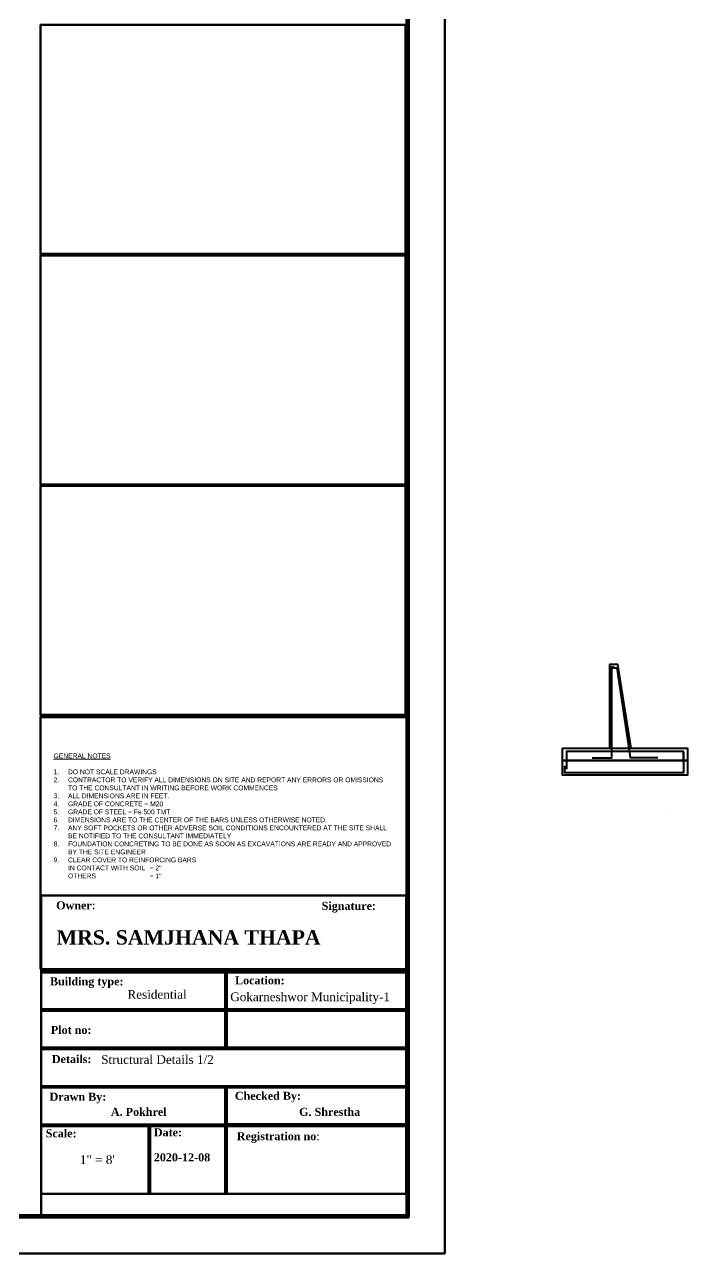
# Model space of a CAD drawing. Header units: feet. Extents: x 4160 to 31260, y -20219 to -1382.
# Drawn here: x 19540 to 20369, y -6088 to -4552 of the extents above; entities that cross this region are included whole.
import ezdxf

# ---------------------------------------------------------------- set-up
doc = ezdxf.new("R2010")
doc.units = ezdxf.units.FT
doc.header["$LTSCALE"] = 50
doc.header["$MEASUREMENT"] = 0
for name, color, linetype, lineweight in [('COL-TEXT', 3, 'Continuous', 13), ('IES_WR_Text Structure', 70, 'Continuous', 20), ('SHEETS', 7, 'Continuous', 60), ('wall', 6, 'Continuous', 40)]:
    doc.layers.add(name, color=color, linetype=linetype, lineweight=lineweight)
doc.layers.add('Text', color=7, linetype='Continuous')
doc.styles.add('7 INCH', font='times.ttf', dxfattribs={"height": 7})
doc.styles.add('Arial Annotation', font='arial.ttf', dxfattribs={"height": 0.06})
doc.styles.add('BOARD$0$ROMAND', font='romand', dxfattribs={"height": 100})

msp = doc.modelspace()

# ---------------------------------------------------------------- linework, layer by layer
at = {"layer": 'SHEETS'}
for p, q in [((19558.97, -4839.63), (20017.32, -4839.63)), ((19558.97, -5127.63), (20017.32, -5127.63)), ((19558.97, -5415.63), (20017.32, -5415.63)), ((19559.63, -5735.44), (20017.99, -5735.44)), ((19560.97, -5733.39), (20019.32, -5733.39)), ((19791.89, -5735.44), (19791.89, -5831.44)), ((19791.89, -5735.44), (19791.89, -5831.44)), ((19559.63, -5783.44), (20017.99, -5783.44)), ((19559.63, -5831.44), (20017.99, -5831.44)), ((19559.63, -5879.44), (20017.99, -5879.44)), ((19791.89, -5879.44), (19791.89, -6014.14)), ((19791.89, -5879.44), (19791.89, -6014.14)), ((19559.63, -5927.44), (20017.99, -5927.44)), ((19695.89, -5927.44), (19695.89, -6014.14)), ((19695.89, -5927.44), (19695.89, -6014.14))]:
    msp.add_line(p, q, dxfattribs=at)
at = {"layer": 'SHEETS', "color": 8}
msp.add_lwpolyline([(16897.32, -3849.63), (20065.32, -3849.63), (20065.32, -6087.63), (16897.32, -6087.63)], close=True, dxfattribs=at)
at = {"layer": 'SHEETS'}
for points in [[(16990.32, -3894.63), (20020.32, -3894.63), (20020.32, -6042.63), (16990.32, -6042.63)], [(16991.32, -3895.63), (20019.32, -3895.63), (20019.32, -6041.63), (16991.32, -6041.63)], [(16992.32, -3896.63), (20018.32, -3896.63), (20018.32, -6040.63), (16992.32, -6040.63)], [(16993.32, -3897.63), (20017.32, -3897.63), (20017.32, -6039.63), (16993.32, -6039.63)], [(19559.97, -4838.63), (20016.32, -4838.63), (20016.32, -4552.63), (19559.97, -4552.63)], [(19559.97, -5126.63), (20016.32, -5126.63), (20016.32, -4840.63), (19559.97, -4840.63)], [(19559.97, -5414.63), (20016.32, -5414.63), (20016.32, -5128.63), (19559.97, -5128.63)], [(19559.97, -5732.39), (20018.32, -5732.39), (20018.32, -5417.58), (19559.97, -5417.58)], [(19560.63, -5640.44), (20016.99, -5640.44), (20016.99, -5734.44), (19560.63, -5734.44)], [(19790.93, -5782.44), (19560.63, -5782.44), (19560.63, -5736.44), (19790.93, -5736.44)], [(19790.93, -5782.44), (19560.63, -5782.44), (19560.63, -5736.44), (19790.93, -5736.44)], [(19792.93, -5736.44), (20016.99, -5736.44), (20016.99, -5782.44), (19792.93, -5782.44)], [(19790.85, -5784.44), (19560.63, -5784.44), (19560.63, -5830.44), (19790.85, -5830.44)], [(19790.85, -5784.44), (19560.63, -5784.44), (19560.63, -5830.44), (19790.85, -5830.44)], [(19792.93, -5784.44), (20016.99, -5784.44), (20016.99, -5830.44), (19792.93, -5830.44)], [(19560.63, -5832.44), (20016.99, -5832.44), (20016.99, -5878.44), (19560.63, -5878.44)], [(19790.89, -5880.44), (19560.63, -5880.44), (19560.63, -5926.44), (19790.89, -5926.44)], [(19790.89, -5880.44), (19560.63, -5880.44), (19560.63, -5926.44), (19790.89, -5926.44)], [(19792.93, -5926.12), (20016.99, -5926.12), (20016.99, -5880.44), (19792.93, -5880.44)], [(19560.63, -5928.44), (19694.89, -5928.44), (19694.89, -6013.14), (19560.63, -6013.14)], [(19790.89, -5928.44), (19696.89, -5928.44), (19696.89, -6013.14), (19790.89, -6013.14)], [(19790.89, -5928.44), (19696.89, -5928.44), (19696.89, -6013.14), (19790.89, -6013.14)], [(19792.89, -5928.44), (20016.99, -5928.44), (20016.99, -6013.14), (19792.89, -6013.14)], [(19560.97, -6013.14), (20017.32, -6013.14), (20017.32, -6039.63), (19560.97, -6039.63)]]:
    msp.add_lwpolyline(points, close=True, dxfattribs=at)
at = {"layer": 'wall', "color": 1, "ltscale": 0.1}
for points in [[(20276.9, -5355.21), (20273.71, -5355.21), (20273.71, -5468.99), (20249.58, -5468.99)], [(20274.84, -5356.02), (20280.48, -5356.02), (20297.01, -5467.87), (20331.65, -5467.87)], [(20214.88, -5478.39), (20214.88, -5486.87), (20364.12, -5486.87), (20364.12, -5461.38)], [(20217.88, -5482.64), (20217.88, -5459.86), (20363.06, -5459.86), (20363.06, -5473.88)]]:
    msp.add_lwpolyline(points, dxfattribs=at)
at = {"layer": 'wall', "color": 5, "ltscale": 0.1}
for points in [[(20271.1, -5351.87), (20271.1, -5456.38), (20298.15, -5456.38), (20281.59, -5351.87), (20271.1, -5351.87)], [(20276.9, -5355.21), (20273.71, -5355.21)], [(20212.23, -5456.38), (20368.59, -5456.38), (20368.59, -5490.17), (20212.23, -5490.17), (20212.23, -5456.38)]]:
    msp.add_lwpolyline(points, dxfattribs=at)
at = {"layer": 'wall', "color": 6, "ltscale": 0.1}
msp.add_lwpolyline([(20212.23, -5456.38), (20368.59, -5456.38), (20368.59, -5471.56), (20212.23, -5471.56)], close=True, dxfattribs=at)
at = {"layer": 'wall', "color": 2, "ltscale": 0.1}
msp.add_lwpolyline([(20368.59, -5490.17), (20212.23, -5490.17), (20212.23, -5471.56), (20368.59, -5471.56)], close=True, dxfattribs=at)

# ---------------------------------------------------------------- texts
at = {"layer": 'COL-TEXT', "color": 3, "insert": (19576.37, -5462.89), "char_height": 6, "width": 422.71, "attachment_point": 1, "style": 'BOARD$0$ROMAND'}
msp.add_mtext('{\\fArial|b0|i0|c0|p34;\\LGENERAL NOTES \\P\\l \\P\\pxi-3,l3,t3;1.^IDO NOT SCALE DRAWINGS \\P2.^ICONTRACTOR TO VERIFY ALL DIMENSIONS ON SITE AND REPORT ANY ERRORS OR OMISSIONS TO THE CONSULTANT IN WRITING BEFORE WORK COMMENCES \\P3.^IALL DIMENSIONS ARE IN FEET. \\P4.^IGRADE OF CONCRETE = M20 \\P5.^IGRADE OF STEEL = Fe 500 TMT \\P6.^IDIMENSIONS ARE TO THE CENTER OF THE BARS UNLESS OTHERWISE NOTED.\\P7.^IANY SOFT POCKETS OR OTHER ADVERSE SOIL CONDITIONS ENCOUNTERED AT THE SITE SHALL BE NOTIFIED TO THE CONSULTANT IMMEDIATELY \\P8.^IFOUNDATION CONCRETING TO BE DONE AS SOON AS EXCAVATIONS ARE READY AND APPROVED BY THE SITE ENGINEER \\P9.^ICLEAR COVER TO REINFORCING BARS  \\P\\pi0,l0,t3,14,20;^IIN CONTACT WITH SOIL ^I= 2"\\P^IOTHERS^I^I= 1"  ^I}', dxfattribs=at)
at = {"layer": 'IES_WR_Text Structure', "ltscale": 10, "style": 'Arial Annotation'}
msp.add_text('0.1', height=1.2, dxfattribs=at).set_placement((20342.8, -5536.1))
at = {"layer": 'Text', "style": '7 INCH'}
for s, height, p in [('Residential', 10.8931, (19668.66, -5769.44)), ('Gokarneshwor Municipality-1', 10.8931, (19797.15, -5772.44)), ('Structural Details 1/2', 10.8931, (19635.83, -5850.84)), ('1" = 8\'', 10.893, (19609.18, -5975.9))]:
    msp.add_text(s, height=height, dxfattribs=at).set_placement(p)
at = {"layer": 'Text', "attachment_point": 1, "style": '7 INCH'}
for s, insert, char_height, width in [('{\\fTimes New Roman|b1|i0|c0|p18;Owner\\fArial|b1|i0|c0|p34;:}', (19579.58, -5647.74), 10, 93), ('{\\fTimes New Roman|b1|i0|c0|p18;Signature\\fArial|b1|i0|c0|p34;:}', (19911.41, -5648.35), 10, 93), ('{\\fTimes New Roman|b1|i0|c0|p18;MRS. SAMJHANA THAPA}', (19580.08, -5683.75), 18, 474.3995), ('{\\fTimes New Roman|b1|i0|c0|p18;Building type:}', (19571.81, -5742.66), 10, 93), ('{\\fTimes New Roman|b1|i0|c0|p18;Location:}', (19803.09, -5741.45), 10, 96), ('{\\fTimes New Roman|b1|i0|c0|p18;Plot no:}', (19572.91, -5803.32), 10, 59), ('{\\fTimes New Roman|b1|i0|c0|p18;Details:}', (19574.13, -5839.76), 10, 52), ('{\\fTimes New Roman|b1|i0|c0|p18;Drawn By:}', (19571.31, -5886.8), 10, 89), ('{\\fTimes New Roman|b1|i0|c0|p18;Checked By:}', (19802.9, -5885.7), 10, 89), ('{\\fTimes New Roman|b1|i0|c0|p18;A. Pokhrel}', (19647.95, -5905.73), 10, 89), ('{\\fTimes New Roman|b1|i0|c0|p18;G. Shrestha}', (19883.21, -5905.73), 10, 89), ('{\\fTimes New Roman|b1|i0|c0|p18;Scale:}', (19566.51, -5932.6), 10, 89), ('{\\fTimes New Roman|b1|i0|c0|p18;Date:}', (19701.62, -5931.31), 10, 46), ('{\\fTimes New Roman|b1|i0|c0|p18;Registration no}:', (19805.27, -5936.15), 10, 161), ('{\\fTimes New Roman|b1|i0|c0|p18;2020-12-08}', (19701.62, -5962.57), 10, 46)]:
    msp.add_mtext(s, dxfattribs=dict(at, insert=insert, char_height=char_height, width=width))

doc.saveas('drawing.dxf')
